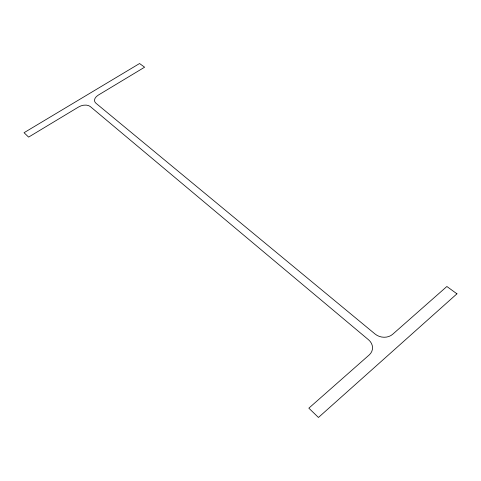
<?xml version="1.0" encoding="UTF-8"?>
<svg xmlns="http://www.w3.org/2000/svg" width="481" height="481" viewBox="0 0 481 481"><rect width="100%" height="100%" fill="white"/><g stroke="black" fill="none" stroke-linecap="round" stroke-linejoin="round"><path stroke-width="0.72" d="M456.95 293.813L318.446 417.472L308.838 408.171L369.222 354.942A12.47 10.648 9.6 0 0 368.536 339.784L90.32 106.572A8.76 5.519 -17.1 0 0 78.583 106.992L28.607 137.109L24.05 132.702L139.562 63.528L144.619 67.196L98.268 95.13A8.646 5.411 -15.8 0 0 95.893 103.193L375.114 334.048A12.368 10.251 10.4 0 0 392.616 334.319L446.867 286.496L456.95 293.813"/></g></svg>
